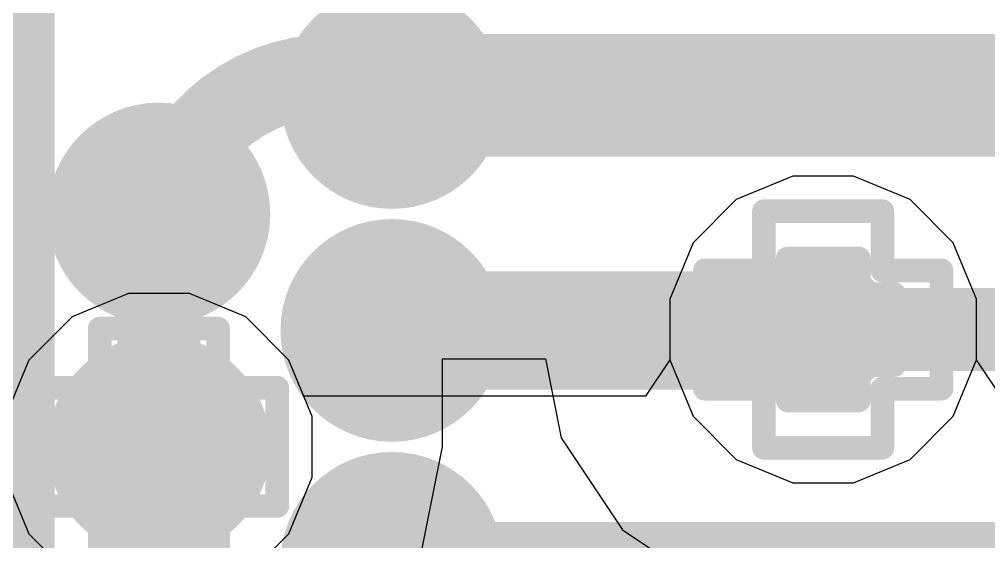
# Model space of a CAD drawing. Header units: inches. Extents: x -2 to 5376, y -4 to 5426.
# Drawn here: x 126.037 to 128.117, y 37.967 to 39.088 of the extents above; entities that cross this region are included whole.
import ezdxf

# ---------------------------------------------------------------- set-up
doc = ezdxf.new("R2010")
doc.units = ezdxf.units.IN
for name, color, linetype in [('Bottom Layer', 5, 'Continuous'), ('Drill Drawing', 1, 'Continuous'), ('Layer 1', 16, 'Continuous'), ('Layer 2', 76, 'Continuous'), ('Top Layer', 1, 'Continuous'), ('Top Paste', 8, 'Continuous'), ('Top Solder', 216, 'Continuous'), ('Via Holes', 16, 'Continuous')]:
    doc.layers.add(name, color=color, linetype=linetype)

# ---------------------------------------------------------------- blocks, each defined once
blk = doc.blocks.new('AQFN_73_EP_7_7__144')
at = {"layer": 'Top Layer'}
h = blk.add_hatch(color=1, dxfattribs=at)
edge = h.paths.add_edge_path()
edge.add_arc((3.25, -0.25), 0.1375, 0, 360)
h = blk.add_hatch(color=1, dxfattribs=at)
edge = h.paths.add_edge_path()
edge.add_arc((2.75, -0.5), 0.1375, 0, 360)
h = blk.add_hatch(color=1, dxfattribs=at)
edge = h.paths.add_edge_path()
edge.add_arc((3.25, -0.75), 0.1375, 0, 360)
h = blk.add_hatch(color=1, dxfattribs=at)
edge = h.paths.add_edge_path()
edge.add_arc((2.75, -1), 0.1375, 0, 360)
h = blk.add_hatch(color=1, dxfattribs=at)
edge = h.paths.add_edge_path()
edge.add_arc((3.25, -1.25), 0.1375, 0, 360)
at = {"layer": 'Top Paste'}
h = blk.add_hatch(color=8, dxfattribs=at)
edge = h.paths.add_edge_path()
edge.add_arc((3.25, -0.25), 0.1375, 0, 360)
h = blk.add_hatch(color=8, dxfattribs=at)
edge = h.paths.add_edge_path()
edge.add_arc((2.75, -0.5), 0.1375, 0, 360)
h = blk.add_hatch(color=8, dxfattribs=at)
edge = h.paths.add_edge_path()
edge.add_arc((3.25, -0.75), 0.1375, 0, 360)
h = blk.add_hatch(color=8, dxfattribs=at)
edge = h.paths.add_edge_path()
edge.add_arc((2.75, -1), 0.1375, 0, 360)
h = blk.add_hatch(color=8, dxfattribs=at)
edge = h.paths.add_edge_path()
edge.add_arc((3.25, -1.25), 0.1375, 0, 360)
at = {"layer": 'Top Solder'}
blk.add_hatch(color=216, dxfattribs=at).paths.add_polyline_path([(-2.5266, 2.5266), (2.5266, 2.5266), (2.5266, -2.5266), (-2.5266, -2.5266)])
h = blk.add_hatch(color=216, dxfattribs=at)
edge = h.paths.add_edge_path()
edge.add_arc((3.25, -0.25), 0.2391, 0, 360)
h = blk.add_hatch(color=216, dxfattribs=at)
edge = h.paths.add_edge_path()
edge.add_arc((2.75, -0.5), 0.2391, 0, 360)
h = blk.add_hatch(color=216, dxfattribs=at)
edge = h.paths.add_edge_path()
edge.add_arc((3.25, -0.75), 0.2391, 0, 360)
h = blk.add_hatch(color=216, dxfattribs=at)
edge = h.paths.add_edge_path()
edge.add_arc((2.75, -1), 0.2391, 0, 360)
h = blk.add_hatch(color=216, dxfattribs=at)
edge = h.paths.add_edge_path()
edge.add_arc((3.25, -1.25), 0.2391, 0, 360)

msp = doc.modelspace()

# ---------------------------------------------------------------- hatches: boundary and pattern name
at = {"layer": 'Bottom Layer'}
h = msp.add_hatch(color=5, dxfattribs=at)
edge = h.paths.add_edge_path()
edge.add_arc((127.762, 38.4223), 0.15, 0, 360)
h = msp.add_hatch(color=5, dxfattribs=at)
edge = h.paths.add_edge_path()
edge.add_arc((126.3366, 38.1704), 0.15, 0, 360)
at = {"layer": 'Layer 1'}
h = msp.add_hatch(color=16, dxfattribs=at)
edge = h.paths.add_edge_path()
edge.add_arc((127.762, 38.4223), 0.15, 0, 360)
h = msp.add_hatch(color=16, dxfattribs=at)
edge = h.paths.add_edge_path()
edge.add_arc((126.3366, 38.1704), 0.15, 0, 360)
at = {"layer": 'Layer 2'}
h = msp.add_hatch(color=76, dxfattribs=at)
edge = h.paths.add_edge_path()
edge.add_arc((127.762, 38.4223), 0.15, 0, 360)
h = msp.add_hatch(color=76, dxfattribs=at)
edge = h.paths.add_edge_path()
edge.add_arc((126.3366, 38.1704), 0.15, 0, 360)
at = {"layer": 'Top Layer'}
h = msp.add_hatch(color=1, dxfattribs=at)
edge = h.paths.add_edge_path()
edge.add_arc((127.762, 38.4223), 0.15, 0, 360)
h = msp.add_hatch(color=1, dxfattribs=at)
edge = h.paths.add_edge_path()
edge.add_arc((126.3366, 38.1704), 0.15, 0, 360)
at = {"layer": 'Via Holes'}
h = msp.add_hatch(color=7, dxfattribs=at)
edge = h.paths.add_edge_path()
edge.add_arc((127.762, 38.4223), 0.075, 0, 360)
h = msp.add_hatch(color=7, dxfattribs=at)
edge = h.paths.add_edge_path()
edge.add_arc((126.3366, 38.1704), 0.075, 0, 360)

# ---------------------------------------------------------------- linework, layer by layer
at = {"layer": 'Bottom Layer'}
for p, q in [((127.6966, 38.7513), (127.5756, 38.7012)), ((127.8274, 38.7513), (127.6966, 38.7513)), ((127.9484, 38.7012), (127.8274, 38.7513)), ((127.5756, 38.7012), (127.4831, 38.6087)), ((128.0409, 38.6087), (127.9484, 38.7012)), ((127.4831, 38.6087), (127.433, 38.4878)), ((128.091, 38.4878), (128.0409, 38.6087)), ((126.2712, 38.4994), (126.1502, 38.4493)), ((126.402, 38.4994), (126.2712, 38.4994)), ((126.523, 38.4493), (126.402, 38.4994)), ((127.433, 38.4878), (127.433, 38.3569)), ((128.091, 38.3569), (128.091, 38.4878)), ((126.1502, 38.4493), (126.0577, 38.3568)), ((126.6155, 38.3568), (126.523, 38.4493)), ((126.0577, 38.3568), (126.0076, 38.2358)), ((126.6656, 38.2358), (126.6155, 38.3568)), ((127.433, 38.3569), (127.4831, 38.236)), ((128.0409, 38.236), (128.091, 38.3569)), ((126.6656, 38.105), (126.6656, 38.2358)), ((127.4831, 38.236), (127.5756, 38.1434)), ((127.9484, 38.1434), (128.0409, 38.236)), ((127.5756, 38.1434), (127.6966, 38.0933)), ((127.8274, 38.0933), (127.9484, 38.1434)), ((126.0076, 38.105), (126.0577, 37.984)), ((126.6155, 37.984), (126.6656, 38.105)), ((127.6966, 38.0933), (127.8274, 38.0933)), ((126.0577, 37.984), (126.1213, 37.9204)), ((126.5519, 37.9204), (126.6155, 37.984))]:
    msp.add_line(p, q, dxfattribs=at)
at = {"layer": 'Drill Drawing'}
for points in [[(127.635, 38.5493, 0.0508, 0.0508, 0), (127.635, 38.6763, 0.0508, 0.0508, 0)], [(127.635, 38.6763, 0.0508, 0.0508, 0), (127.889, 38.6763, 0.0508, 0.0508, 0)], [(127.889, 38.5493, 0.0508, 0.0508, 0), (127.889, 38.6763, 0.0508, 0.0508, 0)], [(127.6858, 38.4985, 0.0508, 0.0508, 0), (127.6858, 38.5747, 0.0508, 0.0508, 0)], [(127.6858, 38.5747, 0.0508, 0.0508, 0), (127.8382, 38.5747, 0.0508, 0.0508, 0)], [(127.8382, 38.4985, 0.0508, 0.0508, 0), (127.8382, 38.5747, 0.0508, 0.0508, 0)], [(127.508, 38.2953, 0.0508, 0.0508, 0), (127.508, 38.5493, 0.0508, 0.0508, 0)], [(127.508, 38.5493, 0.0508, 0.0508, 0), (127.635, 38.5493, 0.0508, 0.0508, 0)], [(127.889, 38.5493, 0.0508, 0.0508, 0), (128.016, 38.5493, 0.0508, 0.0508, 0)], [(128.016, 38.2953, 0.0508, 0.0508, 0), (128.016, 38.5493, 0.0508, 0.0508, 0)], [(127.6096, 38.3461, 0.0508, 0.0508, 0), (127.6096, 38.4985, 0.0508, 0.0508, 0)], [(127.6096, 38.4985, 0.0508, 0.0508, 0), (127.6858, 38.4985, 0.0508, 0.0508, 0)], [(127.8382, 38.4985, 0.0508, 0.0508, 0), (127.9144, 38.4985, 0.0508, 0.0508, 0)], [(127.9144, 38.3461, 0.0508, 0.0508, 0), (127.9144, 38.4985, 0.0508, 0.0508, 0)], [(126.2096, 38.2974, 0.0508, 0.0508, 0), (126.2096, 38.4244, 0.0508, 0.0508, 0)], [(126.2096, 38.4244, 0.0508, 0.0508, 0), (126.4636, 38.4244, 0.0508, 0.0508, 0)], [(126.4636, 38.2974, 0.0508, 0.0508, 0), (126.4636, 38.4244, 0.0508, 0.0508, 0)], [(127.6096, 38.3461, 0.0508, 0.0508, 0), (127.6858, 38.3461, 0.0508, 0.0508, 0)], [(127.6858, 38.2699, 0.0508, 0.0508, 0), (127.6858, 38.3461, 0.0508, 0.0508, 0)], [(127.8382, 38.3461, 0.0508, 0.0508, 0), (127.9144, 38.3461, 0.0508, 0.0508, 0)], [(127.8382, 38.2699, 0.0508, 0.0508, 0), (127.8382, 38.3461, 0.0508, 0.0508, 0)], [(126.2604, 38.2466, 0.0508, 0.0508, 0), (126.2604, 38.3228, 0.0508, 0.0508, 0)], [(126.2604, 38.3228, 0.0508, 0.0508, 0), (126.4128, 38.3228, 0.0508, 0.0508, 0)], [(126.4128, 38.2466, 0.0508, 0.0508, 0), (126.4128, 38.3228, 0.0508, 0.0508, 0)], [(126.0826, 38.0434, 0.0508, 0.0508, 0), (126.0826, 38.2974, 0.0508, 0.0508, 0)], [(126.0826, 38.2974, 0.0508, 0.0508, 0), (126.2096, 38.2974, 0.0508, 0.0508, 0)], [(126.4636, 38.2974, 0.0508, 0.0508, 0), (126.5906, 38.2974, 0.0508, 0.0508, 0)], [(126.5906, 38.0434, 0.0508, 0.0508, 0), (126.5906, 38.2974, 0.0508, 0.0508, 0)], [(127.508, 38.2953, 0.0508, 0.0508, 0), (127.635, 38.2953, 0.0508, 0.0508, 0)], [(127.635, 38.1683, 0.0508, 0.0508, 0), (127.635, 38.2953, 0.0508, 0.0508, 0)], [(127.889, 38.2953, 0.0508, 0.0508, 0), (128.016, 38.2953, 0.0508, 0.0508, 0)], [(127.889, 38.1683, 0.0508, 0.0508, 0), (127.889, 38.2953, 0.0508, 0.0508, 0)], [(127.6858, 38.2699, 0.0508, 0.0508, 0), (127.8382, 38.2699, 0.0508, 0.0508, 0)], [(126.1842, 38.0942, 0.0508, 0.0508, 0), (126.1842, 38.2466, 0.0508, 0.0508, 0)], [(126.1842, 38.2466, 0.0508, 0.0508, 0), (126.2604, 38.2466, 0.0508, 0.0508, 0)], [(126.4128, 38.2466, 0.0508, 0.0508, 0), (126.489, 38.2466, 0.0508, 0.0508, 0)], [(126.489, 38.0942, 0.0508, 0.0508, 0), (126.489, 38.2466, 0.0508, 0.0508, 0)], [(127.635, 38.1683, 0.0508, 0.0508, 0), (127.889, 38.1683, 0.0508, 0.0508, 0)], [(126.1842, 38.0942, 0.0508, 0.0508, 0), (126.2604, 38.0942, 0.0508, 0.0508, 0)], [(126.2604, 38.018, 0.0508, 0.0508, 0), (126.2604, 38.0942, 0.0508, 0.0508, 0)], [(126.4128, 38.0942, 0.0508, 0.0508, 0), (126.489, 38.0942, 0.0508, 0.0508, 0)], [(126.4128, 38.018, 0.0508, 0.0508, 0), (126.4128, 38.0942, 0.0508, 0.0508, 0)], [(126.0826, 38.0434, 0.0508, 0.0508, 0), (126.2096, 38.0434, 0.0508, 0.0508, 0)], [(126.2096, 37.9164, 0.0508, 0.0508, 0), (126.2096, 38.0434, 0.0508, 0.0508, 0)], [(126.4636, 38.0434, 0.0508, 0.0508, 0), (126.5906, 38.0434, 0.0508, 0.0508, 0)], [(126.4636, 37.9164, 0.0508, 0.0508, 0), (126.4636, 38.0434, 0.0508, 0.0508, 0)], [(126.2604, 38.018, 0.0508, 0.0508, 0), (126.4128, 38.018, 0.0508, 0.0508, 0)]]:
    msp.add_lwpolyline(points, format="xyseb", dxfattribs=at)
for points in [[(127.6223, 38.6763, 0.0254, 0.0254, 1), (127.6477, 38.6763, 0.0254, 0.0254, 1)], [(127.6223, 38.6763, 0.0254, 0.0254, 1), (127.6477, 38.6763, 0.0254, 0.0254, 1)], [(127.8763, 38.6763, 0.0254, 0.0254, 1), (127.9017, 38.6763, 0.0254, 0.0254, 1)], [(127.8763, 38.6763, 0.0254, 0.0254, 1), (127.9017, 38.6763, 0.0254, 0.0254, 1)], [(127.6731, 38.5747, 0.0254, 0.0254, 1), (127.6985, 38.5747, 0.0254, 0.0254, 1)], [(127.6731, 38.5747, 0.0254, 0.0254, 1), (127.6985, 38.5747, 0.0254, 0.0254, 1)], [(127.8255, 38.5747, 0.0254, 0.0254, 1), (127.8509, 38.5747, 0.0254, 0.0254, 1)], [(127.8255, 38.5747, 0.0254, 0.0254, 1), (127.8509, 38.5747, 0.0254, 0.0254, 1)], [(127.4953, 38.5493, 0.0254, 0.0254, 1), (127.5207, 38.5493, 0.0254, 0.0254, 1)], [(127.4953, 38.5493, 0.0254, 0.0254, 1), (127.5207, 38.5493, 0.0254, 0.0254, 1)], [(127.6223, 38.5493, 0.0254, 0.0254, 1), (127.6477, 38.5493, 0.0254, 0.0254, 1)], [(127.6223, 38.5493, 0.0254, 0.0254, 1), (127.6477, 38.5493, 0.0254, 0.0254, 1)], [(127.8763, 38.5493, 0.0254, 0.0254, 1), (127.9017, 38.5493, 0.0254, 0.0254, 1)], [(127.8763, 38.5493, 0.0254, 0.0254, 1), (127.9017, 38.5493, 0.0254, 0.0254, 1)], [(128.0033, 38.5493, 0.0254, 0.0254, 1), (128.0287, 38.5493, 0.0254, 0.0254, 1)], [(128.0033, 38.5493, 0.0254, 0.0254, 1), (128.0287, 38.5493, 0.0254, 0.0254, 1)], [(127.5969, 38.4985, 0.0254, 0.0254, 1), (127.6223, 38.4985, 0.0254, 0.0254, 1)], [(127.5969, 38.4985, 0.0254, 0.0254, 1), (127.6223, 38.4985, 0.0254, 0.0254, 1)], [(127.6731, 38.4985, 0.0254, 0.0254, 1), (127.6985, 38.4985, 0.0254, 0.0254, 1)], [(127.6731, 38.4985, 0.0254, 0.0254, 1), (127.6985, 38.4985, 0.0254, 0.0254, 1)], [(127.8255, 38.4985, 0.0254, 0.0254, 1), (127.8509, 38.4985, 0.0254, 0.0254, 1)], [(127.8255, 38.4985, 0.0254, 0.0254, 1), (127.8509, 38.4985, 0.0254, 0.0254, 1)], [(127.9017, 38.4985, 0.0254, 0.0254, 1), (127.9271, 38.4985, 0.0254, 0.0254, 1)], [(127.9017, 38.4985, 0.0254, 0.0254, 1), (127.9271, 38.4985, 0.0254, 0.0254, 1)], [(126.1969, 38.4244, 0.0254, 0.0254, 1), (126.2223, 38.4244, 0.0254, 0.0254, 1)], [(126.1969, 38.4244, 0.0254, 0.0254, 1), (126.2223, 38.4244, 0.0254, 0.0254, 1)], [(126.4509, 38.4244, 0.0254, 0.0254, 1), (126.4763, 38.4244, 0.0254, 0.0254, 1)], [(126.4509, 38.4244, 0.0254, 0.0254, 1), (126.4763, 38.4244, 0.0254, 0.0254, 1)], [(127.5969, 38.3461, 0.0254, 0.0254, 1), (127.6223, 38.3461, 0.0254, 0.0254, 1)], [(127.5969, 38.3461, 0.0254, 0.0254, 1), (127.6223, 38.3461, 0.0254, 0.0254, 1)], [(127.6731, 38.3461, 0.0254, 0.0254, 1), (127.6985, 38.3461, 0.0254, 0.0254, 1)], [(127.6731, 38.3461, 0.0254, 0.0254, 1), (127.6985, 38.3461, 0.0254, 0.0254, 1)], [(127.8255, 38.3461, 0.0254, 0.0254, 1), (127.8509, 38.3461, 0.0254, 0.0254, 1)], [(127.8255, 38.3461, 0.0254, 0.0254, 1), (127.8509, 38.3461, 0.0254, 0.0254, 1)], [(127.9017, 38.3461, 0.0254, 0.0254, 1), (127.9271, 38.3461, 0.0254, 0.0254, 1)], [(127.9017, 38.3461, 0.0254, 0.0254, 1), (127.9271, 38.3461, 0.0254, 0.0254, 1)], [(126.2477, 38.3228, 0.0254, 0.0254, 1), (126.2731, 38.3228, 0.0254, 0.0254, 1)], [(126.2477, 38.3228, 0.0254, 0.0254, 1), (126.2731, 38.3228, 0.0254, 0.0254, 1)], [(126.4001, 38.3228, 0.0254, 0.0254, 1), (126.4255, 38.3228, 0.0254, 0.0254, 1)], [(126.4001, 38.3228, 0.0254, 0.0254, 1), (126.4255, 38.3228, 0.0254, 0.0254, 1)], [(126.0699, 38.2974, 0.0254, 0.0254, 1), (126.0953, 38.2974, 0.0254, 0.0254, 1)], [(126.0699, 38.2974, 0.0254, 0.0254, 1), (126.0953, 38.2974, 0.0254, 0.0254, 1)], [(126.1969, 38.2974, 0.0254, 0.0254, 1), (126.2223, 38.2974, 0.0254, 0.0254, 1)], [(126.1969, 38.2974, 0.0254, 0.0254, 1), (126.2223, 38.2974, 0.0254, 0.0254, 1)], [(126.4509, 38.2974, 0.0254, 0.0254, 1), (126.4763, 38.2974, 0.0254, 0.0254, 1)], [(126.4509, 38.2974, 0.0254, 0.0254, 1), (126.4763, 38.2974, 0.0254, 0.0254, 1)], [(126.5779, 38.2974, 0.0254, 0.0254, 1), (126.6033, 38.2974, 0.0254, 0.0254, 1)], [(126.5779, 38.2974, 0.0254, 0.0254, 1), (126.6033, 38.2974, 0.0254, 0.0254, 1)], [(127.4953, 38.2953, 0.0254, 0.0254, 1), (127.5207, 38.2953, 0.0254, 0.0254, 1)], [(127.4953, 38.2953, 0.0254, 0.0254, 1), (127.5207, 38.2953, 0.0254, 0.0254, 1)], [(127.6223, 38.2953, 0.0254, 0.0254, 1), (127.6477, 38.2953, 0.0254, 0.0254, 1)], [(127.6223, 38.2953, 0.0254, 0.0254, 1), (127.6477, 38.2953, 0.0254, 0.0254, 1)], [(127.8763, 38.2953, 0.0254, 0.0254, 1), (127.9017, 38.2953, 0.0254, 0.0254, 1)], [(127.8763, 38.2953, 0.0254, 0.0254, 1), (127.9017, 38.2953, 0.0254, 0.0254, 1)], [(128.0033, 38.2953, 0.0254, 0.0254, 1), (128.0287, 38.2953, 0.0254, 0.0254, 1)], [(128.0033, 38.2953, 0.0254, 0.0254, 1), (128.0287, 38.2953, 0.0254, 0.0254, 1)], [(127.6731, 38.2699, 0.0254, 0.0254, 1), (127.6985, 38.2699, 0.0254, 0.0254, 1)], [(127.6731, 38.2699, 0.0254, 0.0254, 1), (127.6985, 38.2699, 0.0254, 0.0254, 1)], [(127.8255, 38.2699, 0.0254, 0.0254, 1), (127.8509, 38.2699, 0.0254, 0.0254, 1)], [(127.8255, 38.2699, 0.0254, 0.0254, 1), (127.8509, 38.2699, 0.0254, 0.0254, 1)], [(126.1715, 38.2466, 0.0254, 0.0254, 1), (126.1969, 38.2466, 0.0254, 0.0254, 1)], [(126.1715, 38.2466, 0.0254, 0.0254, 1), (126.1969, 38.2466, 0.0254, 0.0254, 1)], [(126.2477, 38.2466, 0.0254, 0.0254, 1), (126.2731, 38.2466, 0.0254, 0.0254, 1)], [(126.2477, 38.2466, 0.0254, 0.0254, 1), (126.2731, 38.2466, 0.0254, 0.0254, 1)], [(126.4001, 38.2466, 0.0254, 0.0254, 1), (126.4255, 38.2466, 0.0254, 0.0254, 1)], [(126.4001, 38.2466, 0.0254, 0.0254, 1), (126.4255, 38.2466, 0.0254, 0.0254, 1)], [(126.4763, 38.2466, 0.0254, 0.0254, 1), (126.5017, 38.2466, 0.0254, 0.0254, 1)], [(126.4763, 38.2466, 0.0254, 0.0254, 1), (126.5017, 38.2466, 0.0254, 0.0254, 1)], [(127.6223, 38.1683, 0.0254, 0.0254, 1), (127.6477, 38.1683, 0.0254, 0.0254, 1)], [(127.6223, 38.1683, 0.0254, 0.0254, 1), (127.6477, 38.1683, 0.0254, 0.0254, 1)], [(127.8763, 38.1683, 0.0254, 0.0254, 1), (127.9017, 38.1683, 0.0254, 0.0254, 1)], [(127.8763, 38.1683, 0.0254, 0.0254, 1), (127.9017, 38.1683, 0.0254, 0.0254, 1)], [(126.1715, 38.0942, 0.0254, 0.0254, 1), (126.1969, 38.0942, 0.0254, 0.0254, 1)], [(126.1715, 38.0942, 0.0254, 0.0254, 1), (126.1969, 38.0942, 0.0254, 0.0254, 1)], [(126.2477, 38.0942, 0.0254, 0.0254, 1), (126.2731, 38.0942, 0.0254, 0.0254, 1)], [(126.2477, 38.0942, 0.0254, 0.0254, 1), (126.2731, 38.0942, 0.0254, 0.0254, 1)], [(126.4001, 38.0942, 0.0254, 0.0254, 1), (126.4255, 38.0942, 0.0254, 0.0254, 1)], [(126.4001, 38.0942, 0.0254, 0.0254, 1), (126.4255, 38.0942, 0.0254, 0.0254, 1)], [(126.4763, 38.0942, 0.0254, 0.0254, 1), (126.5017, 38.0942, 0.0254, 0.0254, 1)], [(126.4763, 38.0942, 0.0254, 0.0254, 1), (126.5017, 38.0942, 0.0254, 0.0254, 1)], [(126.0699, 38.0434, 0.0254, 0.0254, 1), (126.0953, 38.0434, 0.0254, 0.0254, 1)], [(126.0699, 38.0434, 0.0254, 0.0254, 1), (126.0953, 38.0434, 0.0254, 0.0254, 1)], [(126.1969, 38.0434, 0.0254, 0.0254, 1), (126.2223, 38.0434, 0.0254, 0.0254, 1)], [(126.1969, 38.0434, 0.0254, 0.0254, 1), (126.2223, 38.0434, 0.0254, 0.0254, 1)], [(126.4509, 38.0434, 0.0254, 0.0254, 1), (126.4763, 38.0434, 0.0254, 0.0254, 1)], [(126.4509, 38.0434, 0.0254, 0.0254, 1), (126.4763, 38.0434, 0.0254, 0.0254, 1)], [(126.5779, 38.0434, 0.0254, 0.0254, 1), (126.6033, 38.0434, 0.0254, 0.0254, 1)], [(126.5779, 38.0434, 0.0254, 0.0254, 1), (126.6033, 38.0434, 0.0254, 0.0254, 1)], [(126.2477, 38.018, 0.0254, 0.0254, 1), (126.2731, 38.018, 0.0254, 0.0254, 1)], [(126.2477, 38.018, 0.0254, 0.0254, 1), (126.2731, 38.018, 0.0254, 0.0254, 1)], [(126.4001, 38.018, 0.0254, 0.0254, 1), (126.4255, 38.018, 0.0254, 0.0254, 1)], [(126.4001, 38.018, 0.0254, 0.0254, 1), (126.4255, 38.018, 0.0254, 0.0254, 1)]]:
    msp.add_lwpolyline(points, format="xyseb", close=True, dxfattribs=at)
at = {"layer": 'Layer 1'}
for p, q in [((126.9452, 38.1704), (126.9452, 38.3592)), ((126.9452, 38.3592), (127.166, 38.3592)), ((127.166, 38.3592), (127.1997, 38.1894)), ((127.1997, 38.1894), (127.3317, 37.992)), ((126.8989, 37.9375), (126.9452, 38.1704)), ((127.3317, 37.992), (127.5291, 37.8601))]:
    msp.add_line(p, q, dxfattribs=at)
for points in [[(126.3366, 38.5968, 0.1778, 0.1778, -0.414214), (126.7075, 38.9677, 0.1778, 0.1778, 0)], [(126.7075, 38.9677, 0.1778, 0.1778, 0), (128.3216, 38.9677, 0.1778, 0.1778, 0)], [(126.3366, 38.1704, 0.1778, 0.1778, 0), (126.3366, 38.5968, 0.1778, 0.1778, 0)], [(127.762, 38.4223, 0.1778, 0.1778, 0), (129.0749, 38.4223, 0.1778, 0.1778, 0)]]:
    msp.add_lwpolyline(points, format="xyseb", dxfattribs=at)
for points in [[(126.6631, 38.9677, 0.0889, 0.0889, 1), (126.752, 38.9677, 0.0889, 0.0889, 1)], [(126.6631, 38.9677, 0.0889, 0.0889, 1), (126.752, 38.9677, 0.0889, 0.0889, 1)], [(126.2922, 38.5968, 0.0889, 0.0889, 1), (126.3811, 38.5968, 0.0889, 0.0889, 1)], [(126.2922, 38.5968, 0.0889, 0.0889, 1), (126.3811, 38.5968, 0.0889, 0.0889, 1)], [(127.7176, 38.4223, 0.0889, 0.0889, 1), (127.8064, 38.4223, 0.0889, 0.0889, 1)], [(126.2922, 38.1704, 0.0889, 0.0889, 1), (126.3811, 38.1704, 0.0889, 0.0889, 1)]]:
    msp.add_lwpolyline(points, format="xyseb", close=True, dxfattribs=at)
at = {"layer": 'Layer 2'}
for p, q in [((127.6966, 38.7513), (127.5756, 38.7012)), ((127.8274, 38.7513), (127.6966, 38.7513)), ((127.9484, 38.7012), (127.8274, 38.7513)), ((127.5756, 38.7012), (127.4831, 38.6087)), ((128.0409, 38.6087), (127.9484, 38.7012)), ((127.4831, 38.6087), (127.433, 38.4878)), ((128.091, 38.4878), (128.0409, 38.6087)), ((126.2712, 38.4994), (126.1502, 38.4493)), ((126.402, 38.4994), (126.2712, 38.4994)), ((126.523, 38.4493), (126.402, 38.4994)), ((127.433, 38.4878), (127.433, 38.3569)), ((128.091, 38.3569), (128.091, 38.4878)), ((126.1502, 38.4493), (126.0577, 38.3568)), ((126.6155, 38.3568), (126.523, 38.4493)), ((126.0577, 38.3568), (126.0076, 38.2358)), ((126.6477, 38.279), (126.6155, 38.3568)), ((127.433, 38.3569), (127.381, 38.279)), ((128.143, 38.279), (128.091, 38.3569)), ((127.381, 38.279), (126.6477, 38.279))]:
    msp.add_line(p, q, dxfattribs=at)
at = {"layer": 'Top Layer'}
for points in [[(126.8366, 38.9204, 0.254, 0.254, 0), (128.8814, 38.9204, 0.254, 0.254, 0)], [(126.8366, 38.4204, 0.254, 0.254, 0), (127.762, 38.4204, 0.254, 0.254, 0)], [(127.762, 38.4204, 0.254, 0.254, 0), (127.762, 38.4223, 0.254, 0.254, 0)], [(126.8366, 37.9204, 0.1778, 0.1778, 0), (129.897, 37.9204, 0.1778, 0.1778, 0)]]:
    msp.add_lwpolyline(points, format="xyseb", dxfattribs=at)
for points in [[(126.7731, 38.9204, 0.127, 0.127, 1), (126.9001, 38.9204, 0.127, 0.127, 1)], [(126.7731, 38.4204, 0.127, 0.127, 1), (126.9001, 38.4204, 0.127, 0.127, 1)], [(127.6985, 38.4223, 0.127, 0.127, 1), (127.8255, 38.4223, 0.127, 0.127, 1)], [(127.6985, 38.4204, 0.127, 0.127, 1), (127.8255, 38.4204, 0.127, 0.127, 1)], [(127.6985, 38.4204, 0.127, 0.127, 1), (127.8255, 38.4204, 0.127, 0.127, 1)], [(126.7922, 37.9204, 0.0889, 0.0889, 1), (126.8811, 37.9204, 0.0889, 0.0889, 1)]]:
    msp.add_lwpolyline(points, format="xyseb", close=True, dxfattribs=at)

# ---------------------------------------------------------------- block references
msp.add_blockref('AQFN_73_EP_7_7__144', (123.5866, 39.1704))

doc.saveas('drawing.dxf')
